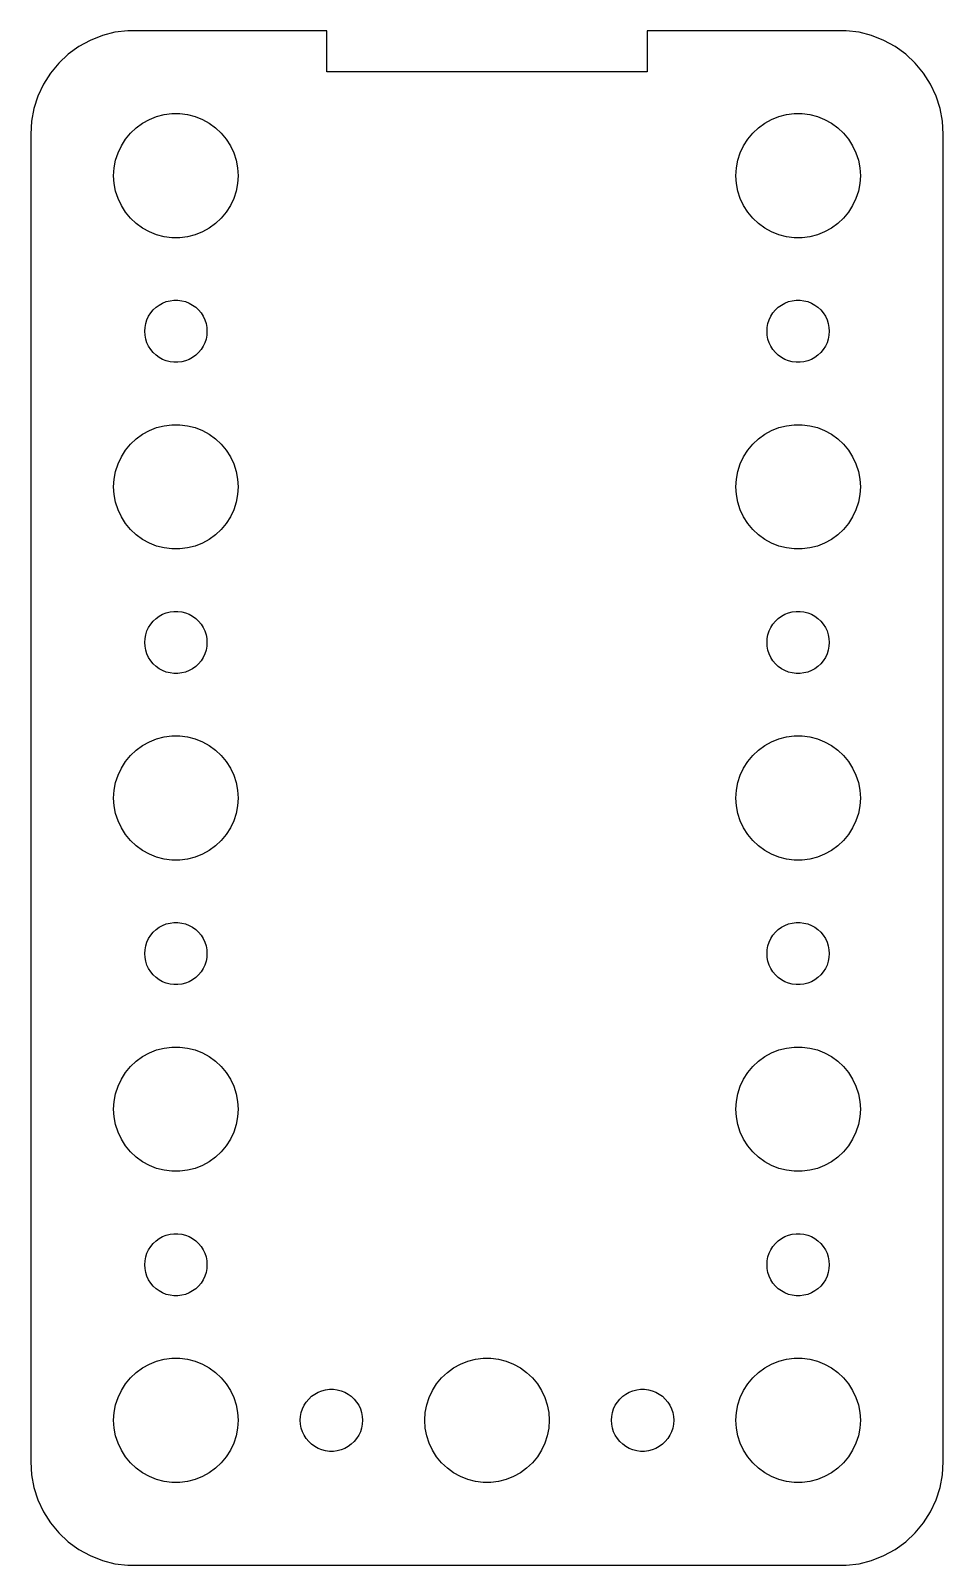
# Model space of a CAD drawing. Header units: metres. Extents: x -22 to 22, y 215 to 457.
# Drawn here: x -22 to 22, y 299 to 373 of the extents above; entities that cross this region are included whole.
import ezdxf

# ---------------------------------------------------------------- set-up
doc = ezdxf.new("R2010")
doc.units = ezdxf.units.M

msp = doc.modelspace()

# ---------------------------------------------------------------- linework, layer by layer
for p, q in [((-17.9369, 372.911), (-18.5451, 372.755)), ((-17.3139, 372.99), (-17.9369, 372.911)), ((-7.71907, 372.99), (-17.3139, 372.99)), ((-7.71907, 371), (-7.71907, 372.99)), ((17.3139, 372.99), (7.71907, 372.99)), ((7.71907, 372.99), (7.71907, 371)), ((17.9369, 372.911), (17.3139, 372.99)), ((18.5451, 372.755), (17.9369, 372.911)), ((-19.6791, 372.222), (-20.1871, 371.853)), ((-19.1289, 372.524), (-19.6791, 372.222)), ((-18.5451, 372.755), (-19.1289, 372.524)), ((19.1289, 372.524), (18.5451, 372.755)), ((19.6791, 372.222), (19.1289, 372.524)), ((20.1871, 371.853), (19.6791, 372.222)), ((-20.6448, 371.423), (-21.0451, 370.939)), ((-20.1871, 371.853), (-20.6448, 371.423)), ((20.6448, 371.423), (20.1871, 371.853)), ((21.0451, 370.939), (20.6448, 371.423)), ((-21.0451, 370.939), (-21.3815, 370.409)), ((7.71907, 371), (-7.71907, 371)), ((21.3815, 370.409), (21.0451, 370.939)), ((-21.3815, 370.409), (-21.6489, 369.841)), ((21.6489, 369.841), (21.3815, 370.409)), ((-21.8429, 369.243), (-21.9606, 368.627)), ((-21.6489, 369.841), (-21.8429, 369.243)), ((21.8429, 369.243), (21.6489, 369.841)), ((21.9606, 368.627), (21.8429, 369.243)), ((-21.9606, 368.627), (-22, 368)), ((-16.9123, 368.312), (-16.6075, 368.533)), ((-16.6075, 368.533), (-16.2773, 368.714)), ((-16.2773, 368.714), (-15.927, 368.853)), ((-15.927, 368.853), (-15.5621, 368.947)), ((-15.5621, 368.947), (-15.1884, 368.994)), ((-15.1884, 368.994), (-14.8116, 368.994)), ((-14.8116, 368.994), (-14.4379, 368.947)), ((-14.4379, 368.947), (-14.0729, 368.853)), ((-14.0729, 368.853), (-13.7227, 368.714)), ((-13.7227, 368.714), (-13.3925, 368.533)), ((-13.3925, 368.533), (-13.0877, 368.312)), ((13.0877, 368.312), (13.3925, 368.533)), ((13.3925, 368.533), (13.7227, 368.714)), ((13.7227, 368.714), (14.0729, 368.853)), ((14.0729, 368.853), (14.4379, 368.947)), ((14.4379, 368.947), (14.8116, 368.994)), ((14.8116, 368.994), (15.1884, 368.994)), ((15.1884, 368.994), (15.5621, 368.947)), ((15.5621, 368.947), (15.927, 368.853)), ((15.927, 368.853), (16.2773, 368.714)), ((16.2773, 368.714), (16.6075, 368.533)), ((16.6075, 368.533), (16.9123, 368.312)), ((22, 368), (21.9606, 368.627)), ((-22, 368), (-22, 304)), ((-17.6289, 367.445), (-17.427, 367.763)), ((-17.427, 367.763), (-17.1869, 368.054)), ((-17.1869, 368.054), (-16.9123, 368.312)), ((-13.0877, 368.312), (-12.8131, 368.054)), ((-12.8131, 368.054), (-12.5729, 367.763)), ((-12.5729, 367.763), (-12.3711, 367.445)), ((12.3711, 367.445), (12.5729, 367.763)), ((12.5729, 367.763), (12.8131, 368.054)), ((12.8131, 368.054), (13.0877, 368.312)), ((16.9123, 368.312), (17.1869, 368.054)), ((17.1869, 368.054), (17.427, 367.763)), ((17.427, 367.763), (17.6289, 367.445)), ((22, 304), (22, 368)), ((-17.9057, 366.746), (-17.7893, 367.104)), ((-17.7893, 367.104), (-17.6289, 367.445)), ((-12.3711, 367.445), (-12.2107, 367.104)), ((-12.2107, 367.104), (-12.0942, 366.746)), ((12.0942, 366.746), (12.2107, 367.104)), ((12.2107, 367.104), (12.3711, 367.445)), ((17.6289, 367.445), (17.7893, 367.104)), ((17.7893, 367.104), (17.9057, 366.746)), ((-18, 366), (-17.9763, 366.376)), ((-17.9763, 366.376), (-17.9057, 366.746)), ((-12.0942, 366.746), (-12.0237, 366.376)), ((-12.0237, 366.376), (-12, 366)), ((12, 366), (12.0237, 366.376)), ((12.0237, 366.376), (12.0942, 366.746)), ((17.9057, 366.746), (17.9763, 366.376)), ((17.9763, 366.376), (18, 366)), ((-17.9763, 365.624), (-18, 366)), ((-17.9057, 365.254), (-17.9763, 365.624)), ((-12.0237, 365.624), (-12.0942, 365.254)), ((-12, 366), (-12.0237, 365.624)), ((12.0237, 365.624), (12, 366)), ((12.0942, 365.254), (12.0237, 365.624)), ((17.9763, 365.624), (17.9057, 365.254)), ((18, 366), (17.9763, 365.624)), ((-17.7893, 364.896), (-17.9057, 365.254)), ((-17.6289, 364.555), (-17.7893, 364.896)), ((-12.2107, 364.896), (-12.3711, 364.555)), ((-12.0942, 365.254), (-12.2107, 364.896)), ((12.2107, 364.896), (12.0942, 365.254)), ((12.3711, 364.555), (12.2107, 364.896)), ((17.7893, 364.896), (17.6289, 364.555)), ((17.9057, 365.254), (17.7893, 364.896)), ((-17.427, 364.237), (-17.6289, 364.555)), ((-17.1869, 363.946), (-17.427, 364.237)), ((-12.5729, 364.237), (-12.8131, 363.946)), ((-12.3711, 364.555), (-12.5729, 364.237)), ((12.5729, 364.237), (12.3711, 364.555)), ((12.8131, 363.946), (12.5729, 364.237)), ((17.427, 364.237), (17.1869, 363.946)), ((17.6289, 364.555), (17.427, 364.237)), ((-16.9123, 363.688), (-17.1869, 363.946)), ((-16.6075, 363.467), (-16.9123, 363.688)), ((-16.2773, 363.286), (-16.6075, 363.467)), ((-15.927, 363.147), (-16.2773, 363.286)), ((-13.7227, 363.286), (-14.0729, 363.147)), ((-13.3925, 363.467), (-13.7227, 363.286)), ((-13.0877, 363.688), (-13.3925, 363.467)), ((-12.8131, 363.946), (-13.0877, 363.688)), ((13.0877, 363.688), (12.8131, 363.946)), ((13.3925, 363.467), (13.0877, 363.688)), ((13.7227, 363.286), (13.3925, 363.467)), ((14.0729, 363.147), (13.7227, 363.286)), ((16.2773, 363.286), (15.927, 363.147)), ((16.6075, 363.467), (16.2773, 363.286)), ((16.9123, 363.688), (16.6075, 363.467)), ((17.1869, 363.946), (16.9123, 363.688)), ((-15.5621, 363.053), (-15.927, 363.147)), ((-15.1884, 363.006), (-15.5621, 363.053)), ((-14.8116, 363.006), (-15.1884, 363.006)), ((-14.4379, 363.053), (-14.8116, 363.006)), ((-14.0729, 363.147), (-14.4379, 363.053)), ((14.4379, 363.053), (14.0729, 363.147)), ((14.8116, 363.006), (14.4379, 363.053)), ((15.1884, 363.006), (14.8116, 363.006)), ((15.5621, 363.053), (15.1884, 363.006)), ((15.927, 363.147), (15.5621, 363.053)), ((-16.0934, 359.527), (-15.9561, 359.656)), ((-15.9561, 359.656), (-15.8037, 359.766)), ((-15.8037, 359.766), (-15.6387, 359.857)), ((-15.6387, 359.857), (-15.4635, 359.927)), ((-15.4635, 359.927), (-15.2811, 359.973)), ((-15.2811, 359.973), (-15.0942, 359.997)), ((-15.0942, 359.997), (-14.9058, 359.997)), ((-14.9058, 359.997), (-14.7189, 359.973)), ((-14.7189, 359.973), (-14.5365, 359.927)), ((-14.5365, 359.927), (-14.3613, 359.857)), ((-14.3613, 359.857), (-14.1963, 359.766)), ((-14.1963, 359.766), (-14.0439, 359.656)), ((-14.0439, 359.656), (-13.9065, 359.527)), ((13.9065, 359.527), (14.0439, 359.656)), ((14.0439, 359.656), (14.1963, 359.766)), ((14.1963, 359.766), (14.3613, 359.857)), ((14.3613, 359.857), (14.5365, 359.927)), ((14.5365, 359.927), (14.7189, 359.973)), ((14.7189, 359.973), (14.9058, 359.997)), ((14.9058, 359.997), (15.0942, 359.997)), ((15.0942, 359.997), (15.2811, 359.973)), ((15.2811, 359.973), (15.4635, 359.927)), ((15.4635, 359.927), (15.6387, 359.857)), ((15.6387, 359.857), (15.8037, 359.766)), ((15.8037, 359.766), (15.9561, 359.656)), ((15.9561, 359.656), (16.0934, 359.527)), ((-16.4882, 358.688), (-16.4529, 358.873)), ((-16.4529, 358.873), (-16.3947, 359.052)), ((-16.3947, 359.052), (-16.3145, 359.223)), ((-16.3145, 359.223), (-16.2135, 359.382)), ((-16.2135, 359.382), (-16.0934, 359.527)), ((-13.9065, 359.527), (-13.7865, 359.382)), ((-13.7865, 359.382), (-13.6855, 359.223)), ((-13.6855, 359.223), (-13.6053, 359.052)), ((-13.6053, 359.052), (-13.5471, 358.873)), ((-13.5471, 358.873), (-13.5118, 358.688)), ((13.5118, 358.688), (13.5471, 358.873)), ((13.5471, 358.873), (13.6053, 359.052)), ((13.6053, 359.052), (13.6855, 359.223)), ((13.6855, 359.223), (13.7865, 359.382)), ((13.7865, 359.382), (13.9065, 359.527)), ((16.0934, 359.527), (16.2135, 359.382)), ((16.2135, 359.382), (16.3145, 359.223)), ((16.3145, 359.223), (16.3947, 359.052)), ((16.3947, 359.052), (16.4529, 358.873)), ((16.4529, 358.873), (16.4882, 358.688)), ((-16.5, 358.5), (-16.4882, 358.688)), ((-16.4882, 358.312), (-16.5, 358.5)), ((-16.4529, 358.127), (-16.4882, 358.312)), ((-16.3947, 357.948), (-16.4529, 358.127)), ((-13.5471, 358.127), (-13.6053, 357.948)), ((-13.5118, 358.312), (-13.5471, 358.127)), ((-13.5118, 358.688), (-13.5, 358.5)), ((-13.5, 358.5), (-13.5118, 358.312)), ((13.5, 358.5), (13.5118, 358.688)), ((13.5118, 358.312), (13.5, 358.5)), ((13.5471, 358.127), (13.5118, 358.312)), ((13.6053, 357.948), (13.5471, 358.127)), ((16.4529, 358.127), (16.3947, 357.948)), ((16.4882, 358.312), (16.4529, 358.127)), ((16.4882, 358.688), (16.5, 358.5)), ((16.5, 358.5), (16.4882, 358.312)), ((-16.3145, 357.777), (-16.3947, 357.948)), ((-16.2135, 357.618), (-16.3145, 357.777)), ((-16.0934, 357.473), (-16.2135, 357.618)), ((-15.9561, 357.344), (-16.0934, 357.473)), ((-15.8037, 357.234), (-15.9561, 357.344)), ((-14.0439, 357.344), (-14.1963, 357.234)), ((-13.9065, 357.473), (-14.0439, 357.344)), ((-13.7865, 357.618), (-13.9065, 357.473)), ((-13.6855, 357.777), (-13.7865, 357.618)), ((-13.6053, 357.948), (-13.6855, 357.777)), ((13.6855, 357.777), (13.6053, 357.948)), ((13.7865, 357.618), (13.6855, 357.777)), ((13.9065, 357.473), (13.7865, 357.618)), ((14.0439, 357.344), (13.9065, 357.473)), ((14.1963, 357.234), (14.0439, 357.344)), ((15.9561, 357.344), (15.8037, 357.234)), ((16.0934, 357.473), (15.9561, 357.344)), ((16.2135, 357.618), (16.0934, 357.473)), ((16.3145, 357.777), (16.2135, 357.618)), ((16.3947, 357.948), (16.3145, 357.777)), ((-15.6387, 357.143), (-15.8037, 357.234)), ((-15.4635, 357.073), (-15.6387, 357.143)), ((-15.2811, 357.027), (-15.4635, 357.073)), ((-15.0942, 357.003), (-15.2811, 357.027)), ((-14.9058, 357.003), (-15.0942, 357.003)), ((-14.7189, 357.027), (-14.9058, 357.003)), ((-14.5365, 357.073), (-14.7189, 357.027)), ((-14.3613, 357.143), (-14.5365, 357.073)), ((-14.1963, 357.234), (-14.3613, 357.143)), ((14.3613, 357.143), (14.1963, 357.234)), ((14.5365, 357.073), (14.3613, 357.143)), ((14.7189, 357.027), (14.5365, 357.073)), ((14.9058, 357.003), (14.7189, 357.027)), ((15.0942, 357.003), (14.9058, 357.003)), ((15.2811, 357.027), (15.0942, 357.003)), ((15.4635, 357.073), (15.2811, 357.027)), ((15.6387, 357.143), (15.4635, 357.073)), ((15.8037, 357.234), (15.6387, 357.143)), ((-16.6075, 353.533), (-16.2773, 353.714)), ((-16.2773, 353.714), (-15.927, 353.853)), ((-15.927, 353.853), (-15.5621, 353.947)), ((-15.5621, 353.947), (-15.1884, 353.994)), ((-15.1884, 353.994), (-14.8116, 353.994)), ((-14.8116, 353.994), (-14.4379, 353.947)), ((-14.4379, 353.947), (-14.0729, 353.853)), ((-14.0729, 353.853), (-13.7227, 353.714)), ((-13.7227, 353.714), (-13.3925, 353.533)), ((13.3925, 353.533), (13.7227, 353.714)), ((13.7227, 353.714), (14.0729, 353.853)), ((14.0729, 353.853), (14.4379, 353.947)), ((14.4379, 353.947), (14.8116, 353.994)), ((14.8116, 353.994), (15.1884, 353.994)), ((15.1884, 353.994), (15.5621, 353.947)), ((15.5621, 353.947), (15.927, 353.853)), ((15.927, 353.853), (16.2773, 353.714)), ((16.2773, 353.714), (16.6075, 353.533)), ((-17.427, 352.763), (-17.1869, 353.054)), ((-17.1869, 353.054), (-16.9123, 353.312)), ((-16.9123, 353.312), (-16.6075, 353.533)), ((-13.3925, 353.533), (-13.0877, 353.312)), ((-13.0877, 353.312), (-12.8131, 353.054)), ((-12.8131, 353.054), (-12.5729, 352.763)), ((12.5729, 352.763), (12.8131, 353.054)), ((12.8131, 353.054), (13.0877, 353.312)), ((13.0877, 353.312), (13.3925, 353.533)), ((16.6075, 353.533), (16.9123, 353.312)), ((16.9123, 353.312), (17.1869, 353.054)), ((17.1869, 353.054), (17.427, 352.763)), ((-17.7893, 352.104), (-17.6289, 352.445)), ((-17.6289, 352.445), (-17.427, 352.763)), ((-12.5729, 352.763), (-12.3711, 352.445)), ((-12.3711, 352.445), (-12.2107, 352.104)), ((12.2107, 352.104), (12.3711, 352.445)), ((12.3711, 352.445), (12.5729, 352.763)), ((17.427, 352.763), (17.6289, 352.445)), ((17.6289, 352.445), (17.7893, 352.104)), ((-17.9763, 351.376), (-17.9057, 351.746)), ((-17.9057, 351.746), (-17.7893, 352.104)), ((-12.2107, 352.104), (-12.0942, 351.746)), ((-12.0942, 351.746), (-12.0237, 351.376)), ((12.0237, 351.376), (12.0942, 351.746)), ((12.0942, 351.746), (12.2107, 352.104)), ((17.7893, 352.104), (17.9057, 351.746)), ((17.9057, 351.746), (17.9763, 351.376)), ((-18, 351), (-17.9763, 351.376)), ((-17.9763, 350.624), (-18, 351)), ((-12.0237, 351.376), (-12, 351)), ((-12, 351), (-12.0237, 350.624)), ((12, 351), (12.0237, 351.376)), ((12.0237, 350.624), (12, 351)), ((17.9763, 351.376), (18, 351)), ((18, 351), (17.9763, 350.624)), ((-17.9057, 350.254), (-17.9763, 350.624)), ((-17.7893, 349.896), (-17.9057, 350.254)), ((-12.0942, 350.254), (-12.2107, 349.896)), ((-12.0237, 350.624), (-12.0942, 350.254)), ((12.0942, 350.254), (12.0237, 350.624)), ((12.2107, 349.896), (12.0942, 350.254)), ((17.9057, 350.254), (17.7893, 349.896)), ((17.9763, 350.624), (17.9057, 350.254)), ((-17.6289, 349.555), (-17.7893, 349.896)), ((-17.427, 349.237), (-17.6289, 349.555)), ((-17.1869, 348.946), (-17.427, 349.237)), ((-12.5729, 349.237), (-12.8131, 348.946)), ((-12.3711, 349.555), (-12.5729, 349.237)), ((-12.2107, 349.896), (-12.3711, 349.555)), ((12.3711, 349.555), (12.2107, 349.896)), ((12.5729, 349.237), (12.3711, 349.555)), ((12.8131, 348.946), (12.5729, 349.237)), ((17.427, 349.237), (17.1869, 348.946)), ((17.6289, 349.555), (17.427, 349.237)), ((17.7893, 349.896), (17.6289, 349.555)), ((-16.9123, 348.688), (-17.1869, 348.946)), ((-16.6075, 348.467), (-16.9123, 348.688)), ((-16.2773, 348.286), (-16.6075, 348.467)), ((-13.3925, 348.467), (-13.7227, 348.286)), ((-13.0877, 348.688), (-13.3925, 348.467)), ((-12.8131, 348.946), (-13.0877, 348.688)), ((13.0877, 348.688), (12.8131, 348.946)), ((13.3925, 348.467), (13.0877, 348.688)), ((13.7227, 348.286), (13.3925, 348.467)), ((16.6075, 348.467), (16.2773, 348.286)), ((16.9123, 348.688), (16.6075, 348.467)), ((17.1869, 348.946), (16.9123, 348.688)), ((-15.927, 348.147), (-16.2773, 348.286)), ((-15.5621, 348.053), (-15.927, 348.147)), ((-15.1884, 348.006), (-15.5621, 348.053)), ((-14.8116, 348.006), (-15.1884, 348.006)), ((-14.4379, 348.053), (-14.8116, 348.006)), ((-14.0729, 348.147), (-14.4379, 348.053)), ((-13.7227, 348.286), (-14.0729, 348.147)), ((14.0729, 348.147), (13.7227, 348.286)), ((14.4379, 348.053), (14.0729, 348.147)), ((14.8116, 348.006), (14.4379, 348.053)), ((15.1884, 348.006), (14.8116, 348.006)), ((15.5621, 348.053), (15.1884, 348.006)), ((15.927, 348.147), (15.5621, 348.053)), ((16.2773, 348.286), (15.927, 348.147)), ((-15.9561, 344.656), (-15.8037, 344.766)), ((-15.8037, 344.766), (-15.6387, 344.857)), ((-15.6387, 344.857), (-15.4635, 344.927)), ((-15.4635, 344.927), (-15.2811, 344.973)), ((-15.2811, 344.973), (-15.0942, 344.997)), ((-15.0942, 344.997), (-14.9058, 344.997)), ((-14.9058, 344.997), (-14.7189, 344.973)), ((-14.7189, 344.973), (-14.5365, 344.927)), ((-14.5365, 344.927), (-14.3613, 344.857)), ((-14.3613, 344.857), (-14.1963, 344.766)), ((-14.1963, 344.766), (-14.0439, 344.656)), ((14.0439, 344.656), (14.1963, 344.766)), ((14.1963, 344.766), (14.3613, 344.857)), ((14.3613, 344.857), (14.5365, 344.927)), ((14.5365, 344.927), (14.7189, 344.973)), ((14.7189, 344.973), (14.9058, 344.997)), ((14.9058, 344.997), (15.0942, 344.997)), ((15.0942, 344.997), (15.2811, 344.973)), ((15.2811, 344.973), (15.4635, 344.927)), ((15.4635, 344.927), (15.6387, 344.857)), ((15.6387, 344.857), (15.8037, 344.766)), ((15.8037, 344.766), (15.9561, 344.656)), ((-16.4529, 343.873), (-16.3947, 344.052)), ((-16.3947, 344.052), (-16.3145, 344.223)), ((-16.3145, 344.223), (-16.2135, 344.382)), ((-16.2135, 344.382), (-16.0934, 344.527)), ((-16.0934, 344.527), (-15.9561, 344.656)), ((-14.0439, 344.656), (-13.9065, 344.527)), ((-13.9065, 344.527), (-13.7865, 344.382)), ((-13.7865, 344.382), (-13.6855, 344.223)), ((-13.6855, 344.223), (-13.6053, 344.052)), ((-13.6053, 344.052), (-13.5471, 343.873)), ((13.5471, 343.873), (13.6053, 344.052)), ((13.6053, 344.052), (13.6855, 344.223)), ((13.6855, 344.223), (13.7865, 344.382)), ((13.7865, 344.382), (13.9065, 344.527)), ((13.9065, 344.527), (14.0439, 344.656)), ((15.9561, 344.656), (16.0934, 344.527)), ((16.0934, 344.527), (16.2135, 344.382)), ((16.2135, 344.382), (16.3145, 344.223)), ((16.3145, 344.223), (16.3947, 344.052)), ((16.3947, 344.052), (16.4529, 343.873)), ((-16.5, 343.5), (-16.4882, 343.688)), ((-16.4882, 343.312), (-16.5, 343.5)), ((-16.4882, 343.688), (-16.4529, 343.873)), ((-16.4529, 343.127), (-16.4882, 343.312)), ((-13.5471, 343.873), (-13.5118, 343.688)), ((-13.5118, 343.312), (-13.5471, 343.127)), ((-13.5118, 343.688), (-13.5, 343.5)), ((-13.5, 343.5), (-13.5118, 343.312)), ((13.5, 343.5), (13.5118, 343.688)), ((13.5118, 343.312), (13.5, 343.5)), ((13.5118, 343.688), (13.5471, 343.873)), ((13.5471, 343.127), (13.5118, 343.312)), ((16.4529, 343.873), (16.4882, 343.688)), ((16.4882, 343.312), (16.4529, 343.127)), ((16.4882, 343.688), (16.5, 343.5)), ((16.5, 343.5), (16.4882, 343.312)), ((-16.3947, 342.948), (-16.4529, 343.127)), ((-16.3145, 342.777), (-16.3947, 342.948)), ((-16.2135, 342.618), (-16.3145, 342.777)), ((-16.0934, 342.473), (-16.2135, 342.618)), ((-13.7865, 342.618), (-13.9065, 342.473)), ((-13.6855, 342.777), (-13.7865, 342.618)), ((-13.6053, 342.948), (-13.6855, 342.777)), ((-13.5471, 343.127), (-13.6053, 342.948)), ((13.6053, 342.948), (13.5471, 343.127)), ((13.6855, 342.777), (13.6053, 342.948)), ((13.7865, 342.618), (13.6855, 342.777)), ((13.9065, 342.473), (13.7865, 342.618)), ((16.2135, 342.618), (16.0934, 342.473)), ((16.3145, 342.777), (16.2135, 342.618)), ((16.3947, 342.948), (16.3145, 342.777)), ((16.4529, 343.127), (16.3947, 342.948)), ((-15.9561, 342.344), (-16.0934, 342.473)), ((-15.8037, 342.234), (-15.9561, 342.344)), ((-15.6387, 342.143), (-15.8037, 342.234)), ((-15.4635, 342.073), (-15.6387, 342.143)), ((-15.2811, 342.027), (-15.4635, 342.073)), ((-15.0942, 342.003), (-15.2811, 342.027)), ((-14.9058, 342.003), (-15.0942, 342.003)), ((-14.7189, 342.027), (-14.9058, 342.003)), ((-14.5365, 342.073), (-14.7189, 342.027)), ((-14.3613, 342.143), (-14.5365, 342.073)), ((-14.1963, 342.234), (-14.3613, 342.143)), ((-14.0439, 342.344), (-14.1963, 342.234)), ((-13.9065, 342.473), (-14.0439, 342.344)), ((14.0439, 342.344), (13.9065, 342.473)), ((14.1963, 342.234), (14.0439, 342.344)), ((14.3613, 342.143), (14.1963, 342.234)), ((14.5365, 342.073), (14.3613, 342.143)), ((14.7189, 342.027), (14.5365, 342.073)), ((14.9058, 342.003), (14.7189, 342.027)), ((15.0942, 342.003), (14.9058, 342.003)), ((15.2811, 342.027), (15.0942, 342.003)), ((15.4635, 342.073), (15.2811, 342.027)), ((15.6387, 342.143), (15.4635, 342.073)), ((15.8037, 342.234), (15.6387, 342.143)), ((15.9561, 342.344), (15.8037, 342.234)), ((16.0934, 342.473), (15.9561, 342.344)), ((-16.2773, 338.714), (-15.927, 338.853)), ((-15.927, 338.853), (-15.5621, 338.947)), ((-15.5621, 338.947), (-15.1884, 338.994)), ((-15.1884, 338.994), (-14.8116, 338.994)), ((-14.8116, 338.994), (-14.4379, 338.947)), ((-14.4379, 338.947), (-14.0729, 338.853)), ((-14.0729, 338.853), (-13.7227, 338.714)), ((13.7227, 338.714), (14.0729, 338.853)), ((14.0729, 338.853), (14.4379, 338.947)), ((14.4379, 338.947), (14.8116, 338.994)), ((14.8116, 338.994), (15.1884, 338.994)), ((15.1884, 338.994), (15.5621, 338.947)), ((15.5621, 338.947), (15.927, 338.853)), ((15.927, 338.853), (16.2773, 338.714)), ((-17.1869, 338.054), (-16.9123, 338.312)), ((-16.9123, 338.312), (-16.6075, 338.533)), ((-16.6075, 338.533), (-16.2773, 338.714)), ((-13.7227, 338.714), (-13.3925, 338.533)), ((-13.3925, 338.533), (-13.0877, 338.312)), ((-13.0877, 338.312), (-12.8131, 338.054)), ((12.8131, 338.054), (13.0877, 338.312)), ((13.0877, 338.312), (13.3925, 338.533)), ((13.3925, 338.533), (13.7227, 338.714)), ((16.2773, 338.714), (16.6075, 338.533)), ((16.6075, 338.533), (16.9123, 338.312)), ((16.9123, 338.312), (17.1869, 338.054)), ((-17.7893, 337.104), (-17.6289, 337.445)), ((-17.6289, 337.445), (-17.427, 337.763)), ((-17.427, 337.763), (-17.1869, 338.054)), ((-12.8131, 338.054), (-12.5729, 337.763)), ((-12.5729, 337.763), (-12.3711, 337.445)), ((-12.3711, 337.445), (-12.2107, 337.104)), ((12.2107, 337.104), (12.3711, 337.445)), ((12.3711, 337.445), (12.5729, 337.763)), ((12.5729, 337.763), (12.8131, 338.054)), ((17.1869, 338.054), (17.427, 337.763)), ((17.427, 337.763), (17.6289, 337.445)), ((17.6289, 337.445), (17.7893, 337.104)), ((-17.9763, 336.376), (-17.9057, 336.746)), ((-17.9057, 336.746), (-17.7893, 337.104)), ((-12.2107, 337.104), (-12.0942, 336.746)), ((-12.0942, 336.746), (-12.0237, 336.376)), ((12.0237, 336.376), (12.0942, 336.746)), ((12.0942, 336.746), (12.2107, 337.104)), ((17.7893, 337.104), (17.9057, 336.746)), ((17.9057, 336.746), (17.9763, 336.376)), ((-18, 336), (-17.9763, 336.376)), ((-17.9763, 335.624), (-18, 336)), ((-12.0237, 336.376), (-12, 336)), ((-12, 336), (-12.0237, 335.624)), ((12, 336), (12.0237, 336.376)), ((12.0237, 335.624), (12, 336)), ((17.9763, 336.376), (18, 336)), ((18, 336), (17.9763, 335.624)), ((-17.9057, 335.254), (-17.9763, 335.624)), ((-17.7893, 334.896), (-17.9057, 335.254)), ((-12.0942, 335.254), (-12.2107, 334.896)), ((-12.0237, 335.624), (-12.0942, 335.254)), ((12.0942, 335.254), (12.0237, 335.624)), ((12.2107, 334.896), (12.0942, 335.254)), ((17.9057, 335.254), (17.7893, 334.896)), ((17.9763, 335.624), (17.9057, 335.254)), ((-17.6289, 334.555), (-17.7893, 334.896)), ((-17.427, 334.237), (-17.6289, 334.555)), ((-12.3711, 334.555), (-12.5729, 334.237)), ((-12.2107, 334.896), (-12.3711, 334.555)), ((12.3711, 334.555), (12.2107, 334.896)), ((12.5729, 334.237), (12.3711, 334.555)), ((17.6289, 334.555), (17.427, 334.237)), ((17.7893, 334.896), (17.6289, 334.555)), ((-17.1869, 333.946), (-17.427, 334.237)), ((-16.9123, 333.688), (-17.1869, 333.946)), ((-16.6075, 333.467), (-16.9123, 333.688)), ((-13.0877, 333.688), (-13.3925, 333.467)), ((-12.8131, 333.946), (-13.0877, 333.688)), ((-12.5729, 334.237), (-12.8131, 333.946)), ((12.8131, 333.946), (12.5729, 334.237)), ((13.0877, 333.688), (12.8131, 333.946)), ((13.3925, 333.467), (13.0877, 333.688)), ((16.9123, 333.688), (16.6075, 333.467)), ((17.1869, 333.946), (16.9123, 333.688)), ((17.427, 334.237), (17.1869, 333.946)), ((-16.2773, 333.286), (-16.6075, 333.467)), ((-15.927, 333.147), (-16.2773, 333.286)), ((-15.5621, 333.053), (-15.927, 333.147)), ((-15.1884, 333.006), (-15.5621, 333.053)), ((-14.8116, 333.006), (-15.1884, 333.006)), ((-14.4379, 333.053), (-14.8116, 333.006)), ((-14.0729, 333.147), (-14.4379, 333.053)), ((-13.7227, 333.286), (-14.0729, 333.147)), ((-13.3925, 333.467), (-13.7227, 333.286)), ((13.7227, 333.286), (13.3925, 333.467)), ((14.0729, 333.147), (13.7227, 333.286)), ((14.4379, 333.053), (14.0729, 333.147)), ((14.8116, 333.006), (14.4379, 333.053)), ((15.1884, 333.006), (14.8116, 333.006)), ((15.5621, 333.053), (15.1884, 333.006)), ((15.927, 333.147), (15.5621, 333.053)), ((16.2773, 333.286), (15.927, 333.147)), ((16.6075, 333.467), (16.2773, 333.286)), ((-15.4635, 329.927), (-15.2811, 329.973)), ((-15.2811, 329.973), (-15.0942, 329.997)), ((-15.0942, 329.997), (-14.9058, 329.997)), ((-14.9058, 329.997), (-14.7189, 329.973)), ((-14.7189, 329.973), (-14.5365, 329.927)), ((14.5365, 329.927), (14.7189, 329.973)), ((14.7189, 329.973), (14.9058, 329.997)), ((14.9058, 329.997), (15.0942, 329.997)), ((15.0942, 329.997), (15.2811, 329.973)), ((15.2811, 329.973), (15.4635, 329.927)), ((-16.3947, 329.052), (-16.3145, 329.223)), ((-16.3145, 329.223), (-16.2135, 329.382)), ((-16.2135, 329.382), (-16.0934, 329.527)), ((-16.0934, 329.527), (-15.9561, 329.656)), ((-15.9561, 329.656), (-15.8037, 329.766)), ((-15.8037, 329.766), (-15.6387, 329.857)), ((-15.6387, 329.857), (-15.4635, 329.927)), ((-14.5365, 329.927), (-14.3613, 329.857)), ((-14.3613, 329.857), (-14.1963, 329.766)), ((-14.1963, 329.766), (-14.0439, 329.656)), ((-14.0439, 329.656), (-13.9065, 329.527)), ((-13.9065, 329.527), (-13.7865, 329.382)), ((-13.7865, 329.382), (-13.6855, 329.223)), ((-13.6855, 329.223), (-13.6053, 329.052)), ((13.6053, 329.052), (13.6855, 329.223)), ((13.6855, 329.223), (13.7865, 329.382)), ((13.7865, 329.382), (13.9065, 329.527)), ((13.9065, 329.527), (14.0439, 329.656)), ((14.0439, 329.656), (14.1963, 329.766)), ((14.1963, 329.766), (14.3613, 329.857)), ((14.3613, 329.857), (14.5365, 329.927)), ((15.4635, 329.927), (15.6387, 329.857)), ((15.6387, 329.857), (15.8037, 329.766)), ((15.8037, 329.766), (15.9561, 329.656)), ((15.9561, 329.656), (16.0934, 329.527)), ((16.0934, 329.527), (16.2135, 329.382)), ((16.2135, 329.382), (16.3145, 329.223)), ((16.3145, 329.223), (16.3947, 329.052)), ((-16.5, 328.5), (-16.4882, 328.688)), ((-16.4882, 328.312), (-16.5, 328.5)), ((-16.4882, 328.688), (-16.4529, 328.873)), ((-16.4529, 328.873), (-16.3947, 329.052)), ((-13.6053, 329.052), (-13.5471, 328.873)), ((-13.5471, 328.873), (-13.5118, 328.688)), ((-13.5118, 328.688), (-13.5, 328.5)), ((-13.5, 328.5), (-13.5118, 328.312)), ((13.5, 328.5), (13.5118, 328.688)), ((13.5118, 328.312), (13.5, 328.5)), ((13.5118, 328.688), (13.5471, 328.873)), ((13.5471, 328.873), (13.6053, 329.052)), ((16.3947, 329.052), (16.4529, 328.873)), ((16.4529, 328.873), (16.4882, 328.688)), ((16.4882, 328.688), (16.5, 328.5)), ((16.5, 328.5), (16.4882, 328.312)), ((-16.4529, 328.127), (-16.4882, 328.312)), ((-16.3947, 327.948), (-16.4529, 328.127)), ((-16.3145, 327.777), (-16.3947, 327.948)), ((-16.2135, 327.618), (-16.3145, 327.777)), ((-13.6855, 327.777), (-13.7865, 327.618)), ((-13.6053, 327.948), (-13.6855, 327.777)), ((-13.5471, 328.127), (-13.6053, 327.948)), ((-13.5118, 328.312), (-13.5471, 328.127)), ((13.5471, 328.127), (13.5118, 328.312)), ((13.6053, 327.948), (13.5471, 328.127)), ((13.6855, 327.777), (13.6053, 327.948)), ((13.7865, 327.618), (13.6855, 327.777)), ((16.3145, 327.777), (16.2135, 327.618)), ((16.3947, 327.948), (16.3145, 327.777)), ((16.4529, 328.127), (16.3947, 327.948)), ((16.4882, 328.312), (16.4529, 328.127)), ((-16.0934, 327.473), (-16.2135, 327.618)), ((-15.9561, 327.344), (-16.0934, 327.473)), ((-15.8037, 327.234), (-15.9561, 327.344)), ((-15.6387, 327.143), (-15.8037, 327.234)), ((-15.4635, 327.073), (-15.6387, 327.143)), ((-15.2811, 327.027), (-15.4635, 327.073)), ((-15.0942, 327.003), (-15.2811, 327.027)), ((-14.9058, 327.003), (-15.0942, 327.003)), ((-14.7189, 327.027), (-14.9058, 327.003)), ((-14.5365, 327.073), (-14.7189, 327.027)), ((-14.3613, 327.143), (-14.5365, 327.073)), ((-14.1963, 327.234), (-14.3613, 327.143)), ((-14.0439, 327.344), (-14.1963, 327.234)), ((-13.9065, 327.473), (-14.0439, 327.344)), ((-13.7865, 327.618), (-13.9065, 327.473)), ((13.9065, 327.473), (13.7865, 327.618)), ((14.0439, 327.344), (13.9065, 327.473)), ((14.1963, 327.234), (14.0439, 327.344)), ((14.3613, 327.143), (14.1963, 327.234)), ((14.5365, 327.073), (14.3613, 327.143)), ((14.7189, 327.027), (14.5365, 327.073)), ((14.9058, 327.003), (14.7189, 327.027)), ((15.0942, 327.003), (14.9058, 327.003)), ((15.2811, 327.027), (15.0942, 327.003)), ((15.4635, 327.073), (15.2811, 327.027)), ((15.6387, 327.143), (15.4635, 327.073)), ((15.8037, 327.234), (15.6387, 327.143)), ((15.9561, 327.344), (15.8037, 327.234)), ((16.0934, 327.473), (15.9561, 327.344)), ((16.2135, 327.618), (16.0934, 327.473)), ((-17.1869, 323.054), (-16.9123, 323.312)), ((-16.9123, 323.312), (-16.6075, 323.533)), ((-16.6075, 323.533), (-16.2773, 323.714)), ((-16.2773, 323.714), (-15.927, 323.853)), ((-15.927, 323.853), (-15.5621, 323.947)), ((-15.5621, 323.947), (-15.1884, 323.994)), ((-15.1884, 323.994), (-14.8116, 323.994)), ((-14.8116, 323.994), (-14.4379, 323.947)), ((-14.4379, 323.947), (-14.0729, 323.853)), ((-14.0729, 323.853), (-13.7227, 323.714)), ((-13.7227, 323.714), (-13.3925, 323.533)), ((-13.3925, 323.533), (-13.0877, 323.312)), ((-13.0877, 323.312), (-12.8131, 323.054)), ((12.8131, 323.054), (13.0877, 323.312)), ((13.0877, 323.312), (13.3925, 323.533)), ((13.3925, 323.533), (13.7227, 323.714)), ((13.7227, 323.714), (14.0729, 323.853)), ((14.0729, 323.853), (14.4379, 323.947)), ((14.4379, 323.947), (14.8116, 323.994)), ((14.8116, 323.994), (15.1884, 323.994)), ((15.1884, 323.994), (15.5621, 323.947)), ((15.5621, 323.947), (15.927, 323.853)), ((15.927, 323.853), (16.2773, 323.714)), ((16.2773, 323.714), (16.6075, 323.533)), ((16.6075, 323.533), (16.9123, 323.312)), ((16.9123, 323.312), (17.1869, 323.054)), ((-17.6289, 322.445), (-17.427, 322.763)), ((-17.427, 322.763), (-17.1869, 323.054)), ((-12.8131, 323.054), (-12.5729, 322.763)), ((-12.5729, 322.763), (-12.3711, 322.445)), ((12.3711, 322.445), (12.5729, 322.763)), ((12.5729, 322.763), (12.8131, 323.054)), ((17.1869, 323.054), (17.427, 322.763)), ((17.427, 322.763), (17.6289, 322.445)), ((-17.9057, 321.746), (-17.7893, 322.104)), ((-17.7893, 322.104), (-17.6289, 322.445)), ((-12.3711, 322.445), (-12.2107, 322.104)), ((-12.2107, 322.104), (-12.0942, 321.746)), ((12.0942, 321.746), (12.2107, 322.104)), ((12.2107, 322.104), (12.3711, 322.445)), ((17.6289, 322.445), (17.7893, 322.104)), ((17.7893, 322.104), (17.9057, 321.746)), ((-18, 321), (-17.9763, 321.376)), ((-17.9763, 321.376), (-17.9057, 321.746)), ((-12.0942, 321.746), (-12.0237, 321.376)), ((-12.0237, 321.376), (-12, 321)), ((12, 321), (12.0237, 321.376)), ((12.0237, 321.376), (12.0942, 321.746)), ((17.9057, 321.746), (17.9763, 321.376)), ((17.9763, 321.376), (18, 321)), ((-17.9763, 320.624), (-18, 321)), ((-17.9057, 320.254), (-17.9763, 320.624)), ((-12.0237, 320.624), (-12.0942, 320.254)), ((-12, 321), (-12.0237, 320.624)), ((12.0237, 320.624), (12, 321)), ((12.0942, 320.254), (12.0237, 320.624)), ((17.9763, 320.624), (17.9057, 320.254)), ((18, 321), (17.9763, 320.624)), ((-17.7893, 319.896), (-17.9057, 320.254)), ((-17.6289, 319.555), (-17.7893, 319.896)), ((-12.2107, 319.896), (-12.3711, 319.555)), ((-12.0942, 320.254), (-12.2107, 319.896)), ((12.2107, 319.896), (12.0942, 320.254)), ((12.3711, 319.555), (12.2107, 319.896)), ((17.7893, 319.896), (17.6289, 319.555)), ((17.9057, 320.254), (17.7893, 319.896)), ((-17.427, 319.237), (-17.6289, 319.555)), ((-17.1869, 318.946), (-17.427, 319.237)), ((-16.9123, 318.688), (-17.1869, 318.946)), ((-12.8131, 318.946), (-13.0877, 318.688)), ((-12.5729, 319.237), (-12.8131, 318.946)), ((-12.3711, 319.555), (-12.5729, 319.237)), ((12.5729, 319.237), (12.3711, 319.555)), ((12.8131, 318.946), (12.5729, 319.237)), ((13.0877, 318.688), (12.8131, 318.946)), ((17.1869, 318.946), (16.9123, 318.688)), ((17.427, 319.237), (17.1869, 318.946)), ((17.6289, 319.555), (17.427, 319.237)), ((-16.6075, 318.467), (-16.9123, 318.688)), ((-16.2773, 318.286), (-16.6075, 318.467)), ((-15.927, 318.147), (-16.2773, 318.286)), ((-15.5621, 318.053), (-15.927, 318.147)), ((-14.0729, 318.147), (-14.4379, 318.053)), ((-13.7227, 318.286), (-14.0729, 318.147)), ((-13.3925, 318.467), (-13.7227, 318.286)), ((-13.0877, 318.688), (-13.3925, 318.467)), ((13.3925, 318.467), (13.0877, 318.688)), ((13.7227, 318.286), (13.3925, 318.467)), ((14.0729, 318.147), (13.7227, 318.286)), ((14.4379, 318.053), (14.0729, 318.147)), ((15.927, 318.147), (15.5621, 318.053)), ((16.2773, 318.286), (15.927, 318.147)), ((16.6075, 318.467), (16.2773, 318.286)), ((16.9123, 318.688), (16.6075, 318.467)), ((-15.1884, 318.006), (-15.5621, 318.053)), ((-14.8116, 318.006), (-15.1884, 318.006)), ((-14.4379, 318.053), (-14.8116, 318.006)), ((14.8116, 318.006), (14.4379, 318.053)), ((15.1884, 318.006), (14.8116, 318.006)), ((15.5621, 318.053), (15.1884, 318.006)), ((-16.2135, 314.382), (-16.0934, 314.527)), ((-16.0934, 314.527), (-15.9561, 314.656)), ((-15.9561, 314.656), (-15.8037, 314.766)), ((-15.8037, 314.766), (-15.6387, 314.857)), ((-15.6387, 314.857), (-15.4635, 314.927)), ((-15.4635, 314.927), (-15.2811, 314.973)), ((-15.2811, 314.973), (-15.0942, 314.997)), ((-15.0942, 314.997), (-14.9058, 314.997)), ((-14.9058, 314.997), (-14.7189, 314.973)), ((-14.7189, 314.973), (-14.5365, 314.927)), ((-14.5365, 314.927), (-14.3613, 314.857)), ((-14.3613, 314.857), (-14.1963, 314.766)), ((-14.1963, 314.766), (-14.0439, 314.656)), ((-14.0439, 314.656), (-13.9065, 314.527)), ((-13.9065, 314.527), (-13.7865, 314.382)), ((13.7865, 314.382), (13.9065, 314.527)), ((13.9065, 314.527), (14.0439, 314.656)), ((14.0439, 314.656), (14.1963, 314.766)), ((14.1963, 314.766), (14.3613, 314.857)), ((14.3613, 314.857), (14.5365, 314.927)), ((14.5365, 314.927), (14.7189, 314.973)), ((14.7189, 314.973), (14.9058, 314.997)), ((14.9058, 314.997), (15.0942, 314.997)), ((15.0942, 314.997), (15.2811, 314.973)), ((15.2811, 314.973), (15.4635, 314.927)), ((15.4635, 314.927), (15.6387, 314.857)), ((15.6387, 314.857), (15.8037, 314.766)), ((15.8037, 314.766), (15.9561, 314.656)), ((15.9561, 314.656), (16.0934, 314.527)), ((16.0934, 314.527), (16.2135, 314.382)), ((-16.5, 313.5), (-16.4882, 313.688)), ((-16.4882, 313.688), (-16.4529, 313.873)), ((-16.4529, 313.873), (-16.3947, 314.052)), ((-16.3947, 314.052), (-16.3145, 314.223)), ((-16.3145, 314.223), (-16.2135, 314.382)), ((-13.7865, 314.382), (-13.6855, 314.223)), ((-13.6855, 314.223), (-13.6053, 314.052)), ((-13.6053, 314.052), (-13.5471, 313.873)), ((-13.5471, 313.873), (-13.5118, 313.688)), ((-13.5118, 313.688), (-13.5, 313.5)), ((13.5, 313.5), (13.5118, 313.688)), ((13.5118, 313.688), (13.5471, 313.873)), ((13.5471, 313.873), (13.6053, 314.052)), ((13.6053, 314.052), (13.6855, 314.223)), ((13.6855, 314.223), (13.7865, 314.382)), ((16.2135, 314.382), (16.3145, 314.223)), ((16.3145, 314.223), (16.3947, 314.052)), ((16.3947, 314.052), (16.4529, 313.873)), ((16.4529, 313.873), (16.4882, 313.688)), ((16.4882, 313.688), (16.5, 313.5)), ((-16.4882, 313.312), (-16.5, 313.5)), ((-16.4529, 313.127), (-16.4882, 313.312)), ((-16.3947, 312.948), (-16.4529, 313.127)), ((-16.3145, 312.777), (-16.3947, 312.948)), ((-13.6053, 312.948), (-13.6855, 312.777)), ((-13.5471, 313.127), (-13.6053, 312.948)), ((-13.5118, 313.312), (-13.5471, 313.127)), ((-13.5, 313.5), (-13.5118, 313.312)), ((13.5118, 313.312), (13.5, 313.5)), ((13.5471, 313.127), (13.5118, 313.312)), ((13.6053, 312.948), (13.5471, 313.127)), ((13.6855, 312.777), (13.6053, 312.948)), ((16.3947, 312.948), (16.3145, 312.777)), ((16.4529, 313.127), (16.3947, 312.948)), ((16.4882, 313.312), (16.4529, 313.127)), ((16.5, 313.5), (16.4882, 313.312)), ((-16.2135, 312.618), (-16.3145, 312.777)), ((-16.0934, 312.473), (-16.2135, 312.618)), ((-15.9561, 312.344), (-16.0934, 312.473)), ((-15.8037, 312.234), (-15.9561, 312.344)), ((-15.6387, 312.143), (-15.8037, 312.234)), ((-14.1963, 312.234), (-14.3613, 312.143)), ((-14.0439, 312.344), (-14.1963, 312.234)), ((-13.9065, 312.473), (-14.0439, 312.344)), ((-13.7865, 312.618), (-13.9065, 312.473)), ((-13.6855, 312.777), (-13.7865, 312.618)), ((13.7865, 312.618), (13.6855, 312.777)), ((13.9065, 312.473), (13.7865, 312.618)), ((14.0439, 312.344), (13.9065, 312.473)), ((14.1963, 312.234), (14.0439, 312.344)), ((14.3613, 312.143), (14.1963, 312.234)), ((15.8037, 312.234), (15.6387, 312.143)), ((15.9561, 312.344), (15.8037, 312.234)), ((16.0934, 312.473), (15.9561, 312.344)), ((16.2135, 312.618), (16.0934, 312.473)), ((16.3145, 312.777), (16.2135, 312.618)), ((-15.4635, 312.073), (-15.6387, 312.143)), ((-15.2811, 312.027), (-15.4635, 312.073)), ((-15.0942, 312.003), (-15.2811, 312.027)), ((-14.9058, 312.003), (-15.0942, 312.003)), ((-14.7189, 312.027), (-14.9058, 312.003)), ((-14.5365, 312.073), (-14.7189, 312.027)), ((-14.3613, 312.143), (-14.5365, 312.073)), ((14.5365, 312.073), (14.3613, 312.143)), ((14.7189, 312.027), (14.5365, 312.073)), ((14.9058, 312.003), (14.7189, 312.027)), ((15.0942, 312.003), (14.9058, 312.003)), ((15.2811, 312.027), (15.0942, 312.003)), ((15.4635, 312.073), (15.2811, 312.027)), ((15.6387, 312.143), (15.4635, 312.073)), ((-16.9123, 308.312), (-16.6075, 308.533)), ((-16.6075, 308.533), (-16.2773, 308.714)), ((-16.2773, 308.714), (-15.927, 308.853)), ((-15.927, 308.853), (-15.5621, 308.947)), ((-15.5621, 308.947), (-15.1884, 308.994)), ((-15.1884, 308.994), (-14.8116, 308.994)), ((-14.8116, 308.994), (-14.4379, 308.947)), ((-14.4379, 308.947), (-14.0729, 308.853)), ((-14.0729, 308.853), (-13.7227, 308.714)), ((-13.7227, 308.714), (-13.3925, 308.533)), ((-13.3925, 308.533), (-13.0877, 308.312)), ((-1.91226, 308.312), (-1.60747, 308.533)), ((-1.60747, 308.533), (-1.27733, 308.714)), ((-1.27733, 308.714), (-0.92705, 308.853)), ((-0.92705, 308.853), (-0.56213, 308.947)), ((-0.56213, 308.947), (-0.18837, 308.994)), ((-0.18837, 308.994), (0.18837, 308.994)), ((0.18837, 308.994), (0.56213, 308.947)), ((0.56213, 308.947), (0.92705, 308.853)), ((0.92705, 308.853), (1.27733, 308.714)), ((1.27733, 308.714), (1.60747, 308.533)), ((1.60747, 308.533), (1.91226, 308.312)), ((13.0877, 308.312), (13.3925, 308.533)), ((13.3925, 308.533), (13.7227, 308.714)), ((13.7227, 308.714), (14.0729, 308.853)), ((14.0729, 308.853), (14.4379, 308.947)), ((14.4379, 308.947), (14.8116, 308.994)), ((14.8116, 308.994), (15.1884, 308.994)), ((15.1884, 308.994), (15.5621, 308.947)), ((15.5621, 308.947), (15.927, 308.853)), ((15.927, 308.853), (16.2773, 308.714)), ((16.2773, 308.714), (16.6075, 308.533)), ((16.6075, 308.533), (16.9123, 308.312)), ((-17.6289, 307.445), (-17.427, 307.763)), ((-17.427, 307.763), (-17.1869, 308.054)), ((-17.1869, 308.054), (-16.9123, 308.312)), ((-13.0877, 308.312), (-12.8131, 308.054)), ((-12.8131, 308.054), (-12.5729, 307.763)), ((-12.5729, 307.763), (-12.3711, 307.445)), ((-2.62891, 307.445), (-2.42705, 307.763)), ((-2.42705, 307.763), (-2.1869, 308.054)), ((-2.1869, 308.054), (-1.91226, 308.312)), ((1.91226, 308.312), (2.1869, 308.054)), ((2.1869, 308.054), (2.42705, 307.763)), ((2.42705, 307.763), (2.62891, 307.445)), ((12.3711, 307.445), (12.5729, 307.763)), ((12.5729, 307.763), (12.8131, 308.054)), ((12.8131, 308.054), (13.0877, 308.312)), ((16.9123, 308.312), (17.1869, 308.054)), ((17.1869, 308.054), (17.427, 307.763)), ((17.427, 307.763), (17.6289, 307.445)), ((-17.9057, 306.746), (-17.7893, 307.104)), ((-17.7893, 307.104), (-17.6289, 307.445)), ((-12.3711, 307.445), (-12.2107, 307.104)), ((-12.2107, 307.104), (-12.0942, 306.746)), ((-8.71352, 306.882), (-8.59344, 307.027)), ((-8.59344, 307.027), (-8.45613, 307.156)), ((-8.45613, 307.156), (-8.30373, 307.266)), ((-8.30373, 307.266), (-8.13866, 307.357)), ((-8.13866, 307.357), (-7.96352, 307.427)), ((-7.96352, 307.427), (-7.78107, 307.473)), ((-7.78107, 307.473), (-7.59418, 307.497)), ((-7.59418, 307.497), (-7.40581, 307.497)), ((-7.40581, 307.497), (-7.21892, 307.473)), ((-7.21892, 307.473), (-7.03647, 307.427)), ((-7.03647, 307.427), (-6.86133, 307.357)), ((-6.86133, 307.357), (-6.69626, 307.266)), ((-6.69626, 307.266), (-6.54385, 307.156)), ((-6.54385, 307.156), (-6.40654, 307.027)), ((-6.40654, 307.027), (-6.28647, 306.882)), ((-2.90575, 306.746), (-2.78932, 307.104)), ((-2.78932, 307.104), (-2.62891, 307.445)), ((2.62891, 307.445), (2.78932, 307.104)), ((2.78932, 307.104), (2.90575, 306.746)), ((6.28647, 306.882), (6.40654, 307.027)), ((6.40654, 307.027), (6.54385, 307.156)), ((6.54385, 307.156), (6.69626, 307.266)), ((6.69626, 307.266), (6.86133, 307.357)), ((6.86133, 307.357), (7.03647, 307.427)), ((7.03647, 307.427), (7.21892, 307.473)), ((7.21892, 307.473), (7.40581, 307.497)), ((7.40581, 307.497), (7.59418, 307.497)), ((7.59418, 307.497), (7.78107, 307.473)), ((7.78107, 307.473), (7.96352, 307.427)), ((7.96352, 307.427), (8.13866, 307.357)), ((8.13866, 307.357), (8.30373, 307.266)), ((8.30373, 307.266), (8.45613, 307.156)), ((8.45613, 307.156), (8.59344, 307.027)), ((8.59344, 307.027), (8.71352, 306.882)), ((12.0942, 306.746), (12.2107, 307.104)), ((12.2107, 307.104), (12.3711, 307.445)), ((17.6289, 307.445), (17.7893, 307.104)), ((17.7893, 307.104), (17.9057, 306.746)), ((-18, 306), (-17.9763, 306.376)), ((-17.9763, 306.376), (-17.9057, 306.746)), ((-12.0942, 306.746), (-12.0237, 306.376)), ((-12.0237, 306.376), (-12, 306)), ((-8.98816, 306.188), (-8.95287, 306.373)), ((-8.95287, 306.373), (-8.89465, 306.552)), ((-8.89465, 306.552), (-8.81445, 306.723)), ((-8.81445, 306.723), (-8.71352, 306.882)), ((-6.28647, 306.882), (-6.18553, 306.723)), ((-6.18553, 306.723), (-6.10533, 306.552)), ((-6.10533, 306.552), (-6.04712, 306.373)), ((-6.04712, 306.373), (-6.01183, 306.188)), ((-3, 306), (-2.97633, 306.376)), ((-2.97633, 306.376), (-2.90575, 306.746)), ((2.90575, 306.746), (2.97633, 306.376)), ((2.97633, 306.376), (3, 306)), ((6.01183, 306.188), (6.04712, 306.373)), ((6.04712, 306.373), (6.10533, 306.552)), ((6.10533, 306.552), (6.18553, 306.723)), ((6.18553, 306.723), (6.28647, 306.882)), ((8.71352, 306.882), (8.81445, 306.723)), ((8.81445, 306.723), (8.89465, 306.552)), ((8.89465, 306.552), (8.95287, 306.373)), ((8.95287, 306.373), (8.98816, 306.188)), ((12, 306), (12.0237, 306.376)), ((12.0237, 306.376), (12.0942, 306.746)), ((17.9057, 306.746), (17.9763, 306.376)), ((17.9763, 306.376), (18, 306)), ((-17.9763, 305.624), (-18, 306)), ((-17.9057, 305.254), (-17.9763, 305.624)), ((-12.0237, 305.624), (-12.0942, 305.254)), ((-12, 306), (-12.0237, 305.624)), ((-9, 306), (-8.98816, 306.188)), ((-8.98816, 305.812), (-9, 306)), ((-8.95287, 305.627), (-8.98816, 305.812)), ((-8.89465, 305.448), (-8.95287, 305.627)), ((-6.04712, 305.627), (-6.10533, 305.448)), ((-6.01183, 305.812), (-6.04712, 305.627)), ((-6.01183, 306.188), (-6, 306)), ((-6, 306), (-6.01183, 305.812)), ((-2.97633, 305.624), (-3, 306)), ((-2.90575, 305.254), (-2.97633, 305.624)), ((2.97633, 305.624), (2.90575, 305.254)), ((3, 306), (2.97633, 305.624)), ((6, 306), (6.01183, 306.188)), ((6.01183, 305.812), (6, 306)), ((6.04712, 305.627), (6.01183, 305.812)), ((6.10533, 305.448), (6.04712, 305.627)), ((8.95287, 305.627), (8.89465, 305.448)), ((8.98816, 305.812), (8.95287, 305.627)), ((8.98816, 306.188), (9, 306)), ((9, 306), (8.98816, 305.812)), ((12.0237, 305.624), (12, 306)), ((12.0942, 305.254), (12.0237, 305.624)), ((17.9763, 305.624), (17.9057, 305.254)), ((18, 306), (17.9763, 305.624)), ((-17.7893, 304.896), (-17.9057, 305.254)), ((-17.6289, 304.555), (-17.7893, 304.896)), ((-12.2107, 304.896), (-12.3711, 304.555)), ((-12.0942, 305.254), (-12.2107, 304.896)), ((-8.81445, 305.277), (-8.89465, 305.448)), ((-8.71352, 305.118), (-8.81445, 305.277)), ((-8.59344, 304.973), (-8.71352, 305.118)), ((-8.45613, 304.844), (-8.59344, 304.973)), ((-8.30373, 304.734), (-8.45613, 304.844)), ((-6.54385, 304.844), (-6.69626, 304.734)), ((-6.40654, 304.973), (-6.54385, 304.844)), ((-6.28647, 305.118), (-6.40654, 304.973)), ((-6.18553, 305.277), (-6.28647, 305.118)), ((-6.10533, 305.448), (-6.18553, 305.277)), ((-2.78932, 304.896), (-2.90575, 305.254)), ((-2.62891, 304.555), (-2.78932, 304.896)), ((2.78932, 304.896), (2.62891, 304.555)), ((2.90575, 305.254), (2.78932, 304.896)), ((6.18553, 305.277), (6.10533, 305.448)), ((6.28647, 305.118), (6.18553, 305.277)), ((6.40654, 304.973), (6.28647, 305.118)), ((6.54385, 304.844), (6.40654, 304.973)), ((6.69626, 304.734), (6.54385, 304.844)), ((8.45613, 304.844), (8.30373, 304.734)), ((8.59344, 304.973), (8.45613, 304.844)), ((8.71352, 305.118), (8.59344, 304.973)), ((8.81445, 305.277), (8.71352, 305.118)), ((8.89465, 305.448), (8.81445, 305.277)), ((12.2107, 304.896), (12.0942, 305.254)), ((12.3711, 304.555), (12.2107, 304.896)), ((17.7893, 304.896), (17.6289, 304.555)), ((17.9057, 305.254), (17.7893, 304.896)), ((-17.427, 304.237), (-17.6289, 304.555)), ((-17.1869, 303.946), (-17.427, 304.237)), ((-12.5729, 304.237), (-12.8131, 303.946)), ((-12.3711, 304.555), (-12.5729, 304.237)), ((-8.13866, 304.643), (-8.30373, 304.734)), ((-7.96352, 304.573), (-8.13866, 304.643)), ((-7.78107, 304.527), (-7.96352, 304.573)), ((-7.59418, 304.503), (-7.78107, 304.527)), ((-7.40581, 304.503), (-7.59418, 304.503)), ((-7.21892, 304.527), (-7.40581, 304.503)), ((-7.03647, 304.573), (-7.21892, 304.527)), ((-6.86133, 304.643), (-7.03647, 304.573)), ((-6.69626, 304.734), (-6.86133, 304.643)), ((-2.42705, 304.237), (-2.62891, 304.555)), ((-2.1869, 303.946), (-2.42705, 304.237)), ((2.42705, 304.237), (2.1869, 303.946)), ((2.62891, 304.555), (2.42705, 304.237)), ((6.86133, 304.643), (6.69626, 304.734)), ((7.03647, 304.573), (6.86133, 304.643)), ((7.21892, 304.527), (7.03647, 304.573)), ((7.40581, 304.503), (7.21892, 304.527)), ((7.59418, 304.503), (7.40581, 304.503)), ((7.78107, 304.527), (7.59418, 304.503)), ((7.96352, 304.573), (7.78107, 304.527)), ((8.13866, 304.643), (7.96352, 304.573)), ((8.30373, 304.734), (8.13866, 304.643)), ((12.5729, 304.237), (12.3711, 304.555)), ((12.8131, 303.946), (12.5729, 304.237)), ((17.427, 304.237), (17.1869, 303.946)), ((17.6289, 304.555), (17.427, 304.237)), ((-22, 304), (-21.9606, 303.373)), ((-21.9606, 303.373), (-21.8429, 302.757)), ((-16.9123, 303.688), (-17.1869, 303.946)), ((-16.6075, 303.467), (-16.9123, 303.688)), ((-16.2773, 303.286), (-16.6075, 303.467)), ((-13.3925, 303.467), (-13.7227, 303.286)), ((-13.0877, 303.688), (-13.3925, 303.467)), ((-12.8131, 303.946), (-13.0877, 303.688)), ((-1.91226, 303.688), (-2.1869, 303.946)), ((-1.60747, 303.467), (-1.91226, 303.688)), ((-1.27733, 303.286), (-1.60747, 303.467)), ((1.60747, 303.467), (1.27733, 303.286)), ((1.91226, 303.688), (1.60747, 303.467)), ((2.1869, 303.946), (1.91226, 303.688)), ((13.0877, 303.688), (12.8131, 303.946)), ((13.3925, 303.467), (13.0877, 303.688)), ((13.7227, 303.286), (13.3925, 303.467)), ((16.6075, 303.467), (16.2773, 303.286)), ((16.9123, 303.688), (16.6075, 303.467)), ((17.1869, 303.946), (16.9123, 303.688)), ((21.8429, 302.757), (21.9606, 303.373)), ((21.9606, 303.373), (22, 304)), ((-21.8429, 302.757), (-21.6489, 302.159)), ((-15.927, 303.147), (-16.2773, 303.286)), ((-15.5621, 303.053), (-15.927, 303.147)), ((-15.1884, 303.006), (-15.5621, 303.053)), ((-14.8116, 303.006), (-15.1884, 303.006)), ((-14.4379, 303.053), (-14.8116, 303.006)), ((-14.0729, 303.147), (-14.4379, 303.053)), ((-13.7227, 303.286), (-14.0729, 303.147)), ((-0.92705, 303.147), (-1.27733, 303.286)), ((-0.56213, 303.053), (-0.92705, 303.147)), ((-0.18837, 303.006), (-0.56213, 303.053)), ((0.18837, 303.006), (-0.18837, 303.006)), ((0.56213, 303.053), (0.18837, 303.006)), ((0.92705, 303.147), (0.56213, 303.053)), ((1.27733, 303.286), (0.92705, 303.147)), ((14.0729, 303.147), (13.7227, 303.286)), ((14.4379, 303.053), (14.0729, 303.147)), ((14.8116, 303.006), (14.4379, 303.053)), ((15.1884, 303.006), (14.8116, 303.006)), ((15.5621, 303.053), (15.1884, 303.006)), ((15.927, 303.147), (15.5621, 303.053)), ((16.2773, 303.286), (15.927, 303.147)), ((21.6489, 302.159), (21.8429, 302.757)), ((-21.6489, 302.159), (-21.3815, 301.591)), ((21.3815, 301.591), (21.6489, 302.159)), ((-21.3815, 301.591), (-21.0451, 301.061)), ((21.0451, 301.061), (21.3815, 301.591)), ((-21.0451, 301.061), (-20.6448, 300.577)), ((-20.6448, 300.577), (-20.1871, 300.147)), ((20.1871, 300.147), (20.6448, 300.577)), ((20.6448, 300.577), (21.0451, 301.061)), ((-20.1871, 300.147), (-19.6791, 299.778)), ((-19.6791, 299.778), (-19.1289, 299.476)), ((19.1289, 299.476), (19.6791, 299.778)), ((19.6791, 299.778), (20.1871, 300.147)), ((-19.1289, 299.476), (-18.5451, 299.245)), ((-18.5451, 299.245), (-17.9369, 299.089)), ((-17.9369, 299.089), (-17.3139, 299.01)), ((-17.3139, 299.01), (17.3139, 299.01)), ((17.3139, 299.01), (17.9369, 299.089)), ((17.9369, 299.089), (18.5451, 299.245)), ((18.5451, 299.245), (19.1289, 299.476))]:
    msp.add_line(p, q)

doc.saveas('drawing.dxf')
